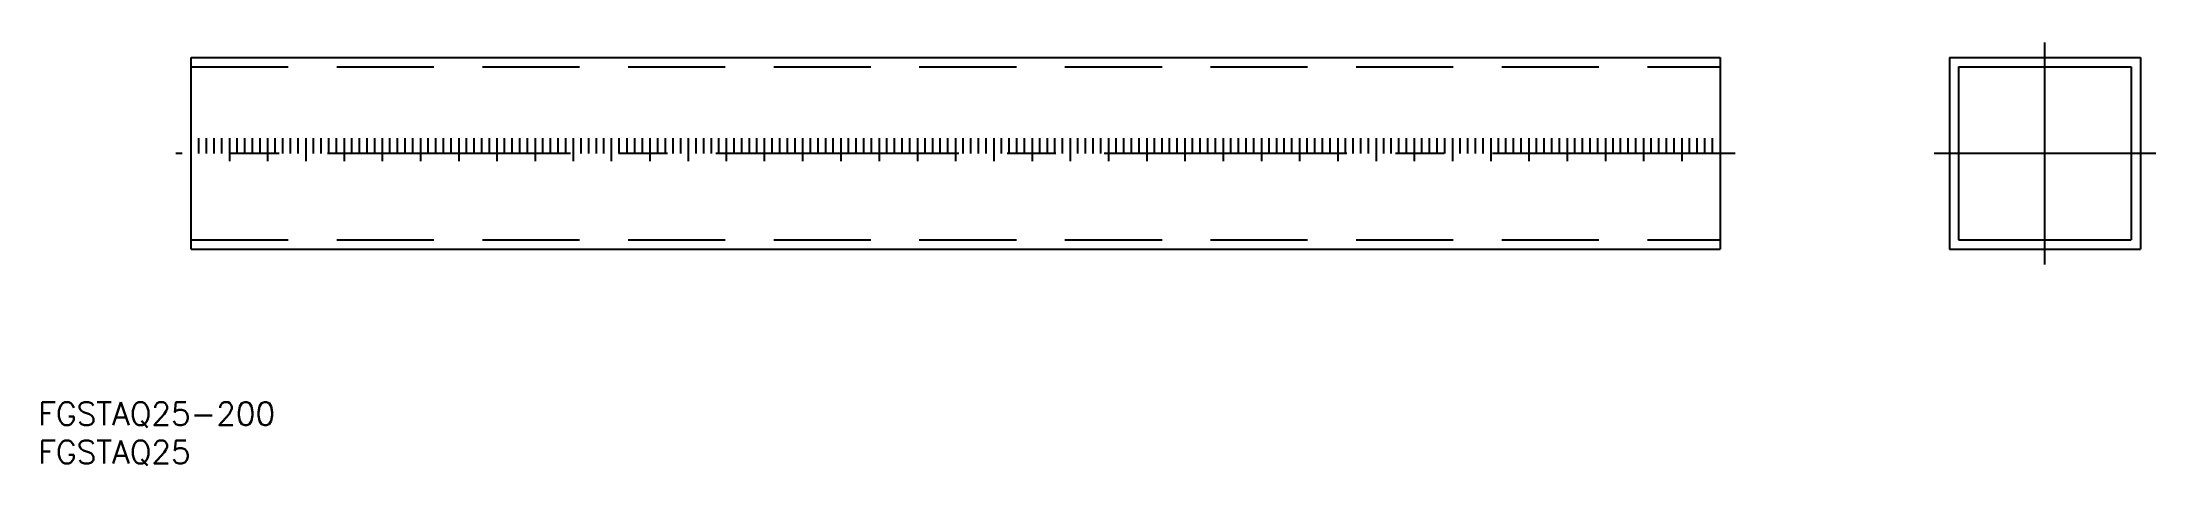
# Model space of a CAD drawing. Extents: x -19 to 257, y -28 to 27.
import ezdxf

# ---------------------------------------------------------------- set-up
doc = ezdxf.new("R2010")
doc.units = 0
doc.linetypes.add('CENTER', pattern=[50.8, 31.75, -6.35, 6.35, -6.35])
doc.linetypes.add('DASHED', pattern=[19.05, 12.7, -6.35])
doc.layers.get('0').update_dxf_attribs({"linetype": 'CONTINUOUS'})
doc.layers.add('CENTER', color=1, linetype='CONTINUOUS')
doc.styles.get("Standard").update_dxf_attribs({"font": 'txt.shx', "height": 3, "bigfont": 'bigfont.shx'})

msp = doc.modelspace()

# ---------------------------------------------------------------- linework, layer by layer
at = {"color": 7, "linetype": 'CONTINUOUS'}
for p, q in [((0, 0), (0, 25)), ((0, 25), (200, 25)), ((200, 25), (200, 0)), ((230, 25), (230, 0)), ((230, 25), (255, 25)), ((255, 25), (255, 0)), ((231.2, 23.8), (231.2, 1.2)), ((231.2, 23.8), (253.8, 23.8)), ((253.8, 23.8), (253.8, 1.2)), ((1, 12.5), (1, 14.5)), ((2, 12.5), (2, 14.5)), ((3, 12.5), (3, 14.5)), ((4, 12.5), (4, 14.5)), ((5, 14.5), (5, 11.5)), ((6, 12.5), (6, 14.5)), ((7, 12.5), (7, 14.5)), ((8, 12.5), (8, 14.5)), ((9, 12.5), (9, 14.5)), ((10, 14.5), (10, 11.5)), ((11, 12.5), (11, 14.5)), ((12, 12.5), (12, 14.5)), ((13, 12.5), (13, 14.5)), ((14, 12.5), (14, 14.5)), ((15, 14.5), (15, 11.5)), ((16, 12.5), (16, 14.5)), ((17, 12.5), (17, 14.5)), ((18, 12.5), (18, 14.5)), ((19, 12.5), (19, 14.5)), ((20, 14.5), (20, 11.5)), ((21, 12.5), (21, 14.5)), ((22, 12.5), (22, 14.5)), ((23, 12.5), (23, 14.5)), ((24, 12.5), (24, 14.5)), ((25, 14.5), (25, 11.5)), ((26, 12.5), (26, 14.5)), ((27, 12.5), (27, 14.5)), ((28, 12.5), (28, 14.5)), ((29, 12.5), (29, 14.5)), ((30, 14.5), (30, 11.5)), ((31, 12.5), (31, 14.5)), ((32, 12.5), (32, 14.5)), ((33, 12.5), (33, 14.5)), ((34, 12.5), (34, 14.5)), ((35, 14.5), (35, 11.5)), ((36, 12.5), (36, 14.5)), ((37, 12.5), (37, 14.5)), ((38, 12.5), (38, 14.5)), ((39, 12.5), (39, 14.5)), ((40, 14.5), (40, 11.5)), ((41, 12.5), (41, 14.5)), ((42, 12.5), (42, 14.5)), ((43, 12.5), (43, 14.5)), ((44, 12.5), (44, 14.5)), ((45, 14.5), (45, 11.5)), ((46, 12.5), (46, 14.5)), ((47, 12.5), (47, 14.5)), ((48, 12.5), (48, 14.5)), ((49, 12.5), (49, 14.5)), ((50, 11.5), (50, 14.5)), ((51, 12.5), (51, 14.5)), ((52, 12.5), (52, 14.5)), ((53, 12.5), (53, 14.5)), ((54, 12.5), (54, 14.5)), ((55, 11.5), (55, 14.5)), ((56, 12.5), (56, 14.5)), ((57, 14.5), (57, 12.5)), ((58, 14.5), (58, 12.5)), ((59, 14.5), (59, 12.5)), ((59, 14.5), (59, 12.5)), ((60, 14.5), (60, 11.5)), ((61, 14.5), (61, 12.5)), ((61, 14.5), (61, 12.5)), ((62, 14.5), (62, 12.5)), ((63, 14.5), (63, 12.5)), ((64, 14.5), (64, 12.5)), ((65, 14.5), (65, 11.5)), ((65, 14.5), (65, 12.5)), ((66, 14.5), (66, 12.5)), ((67, 14.5), (67, 12.5)), ((68, 14.5), (68, 12.5)), ((69, 14.5), (69, 12.5)), ((69, 14.5), (69, 12.5)), ((70, 14.5), (70, 11.5)), ((71, 14.5), (71, 12.5)), ((71, 14.5), (71, 12.5)), ((72, 14.5), (72, 12.5)), ((73, 14.5), (73, 12.5)), ((74, 12.5), (74, 14.5)), ((75, 11.5), (75, 14.5)), ((76, 12.5), (76, 14.5)), ((77, 12.5), (77, 14.5)), ((78, 12.5), (78, 14.5)), ((79, 12.5), (79, 14.5)), ((80, 11.5), (80, 14.5)), ((81, 12.5), (81, 14.5)), ((82, 12.5), (82, 14.5)), ((83, 12.5), (83, 14.5)), ((84, 12.5), (84, 14.5)), ((85, 14.5), (85, 11.5)), ((86, 12.5), (86, 14.5)), ((87, 12.5), (87, 14.5)), ((88, 12.5), (88, 14.5)), ((89, 12.5), (89, 14.5)), ((90, 14.5), (90, 11.5)), ((91, 12.5), (91, 14.5)), ((92, 12.5), (92, 14.5)), ((93, 12.5), (93, 14.5)), ((94, 12.5), (94, 14.5)), ((95, 14.5), (95, 11.5)), ((96, 12.5), (96, 14.5)), ((97, 12.5), (97, 14.5)), ((98, 12.5), (98, 14.5)), ((99, 12.5), (99, 14.5)), ((100, 14.5), (100, 11.5)), ((101, 12.5), (101, 14.5)), ((102, 12.5), (102, 14.5)), ((103, 12.5), (103, 14.5)), ((104, 12.5), (104, 14.5)), ((105, 14.5), (105, 11.5)), ((106, 12.5), (106, 14.5)), ((107, 12.5), (107, 14.5)), ((108, 12.5), (108, 14.5)), ((109, 12.5), (109, 14.5)), ((110, 14.5), (110, 11.5)), ((111, 12.5), (111, 14.5)), ((112, 12.5), (112, 14.5)), ((113, 12.5), (113, 14.5)), ((114, 12.5), (114, 14.5)), ((115, 14.5), (115, 11.5)), ((116, 12.5), (116, 14.5)), ((117, 12.5), (117, 14.5)), ((118, 12.5), (118, 14.5)), ((119, 12.5), (119, 14.5)), ((120, 14.5), (120, 11.5)), ((121, 12.5), (121, 14.5)), ((122, 12.5), (122, 14.5)), ((123, 12.5), (123, 14.5)), ((124, 12.5), (124, 14.5)), ((125, 14.5), (125, 11.5)), ((126, 12.5), (126, 14.5)), ((127, 12.5), (127, 14.5)), ((128, 12.5), (128, 14.5)), ((129, 12.5), (129, 14.5)), ((130, 14.5), (130, 11.5)), ((131, 12.5), (131, 14.5)), ((132, 12.5), (132, 14.5)), ((133, 12.5), (133, 14.5)), ((134, 12.5), (134, 14.5)), ((135, 14.5), (135, 11.5)), ((136, 12.5), (136, 14.5)), ((137, 12.5), (137, 14.5)), ((138, 12.5), (138, 14.5)), ((139, 12.5), (139, 14.5)), ((140, 14.5), (140, 11.5)), ((141, 12.5), (141, 14.5)), ((142, 12.5), (142, 14.5)), ((143, 12.5), (143, 14.5)), ((144, 12.5), (144, 14.5)), ((145, 14.5), (145, 11.5)), ((146, 12.5), (146, 14.5)), ((147, 12.5), (147, 14.5)), ((148, 12.5), (148, 14.5)), ((149, 12.5), (149, 14.5)), ((150, 14.5), (150, 11.5)), ((151, 12.5), (151, 14.5)), ((152, 12.5), (152, 14.5)), ((153, 12.5), (153, 14.5)), ((154, 12.5), (154, 14.5)), ((155, 14.5), (155, 11.5)), ((156, 12.5), (156, 14.5)), ((157, 12.5), (157, 14.5)), ((158, 12.5), (158, 14.5)), ((159, 12.5), (159, 14.5)), ((160, 14.5), (160, 11.5)), ((161, 12.5), (161, 14.5)), ((162, 12.5), (162, 14.5)), ((163, 12.5), (163, 14.5)), ((164, 12.5), (164, 14.5)), ((165, 14.5), (165, 11.5)), ((166, 12.5), (166, 14.5)), ((167, 12.5), (167, 14.5)), ((168, 12.5), (168, 14.5)), ((169, 12.5), (169, 14.5)), ((170, 14.5), (170, 11.5)), ((171, 12.5), (171, 14.5)), ((172, 12.5), (172, 14.5)), ((173, 12.5), (173, 14.5)), ((174, 12.5), (174, 14.5)), ((175, 14.5), (175, 11.5)), ((176, 12.5), (176, 14.5)), ((177, 12.5), (177, 14.5)), ((178, 12.5), (178, 14.5)), ((179, 12.5), (179, 14.5)), ((180, 14.5), (180, 11.5)), ((181, 12.5), (181, 14.5)), ((182, 12.5), (182, 14.5)), ((183, 12.5), (183, 14.5)), ((184, 12.5), (184, 14.5)), ((185, 14.5), (185, 11.5)), ((186, 12.5), (186, 14.5)), ((187, 12.5), (187, 14.5)), ((188, 12.5), (188, 14.5)), ((189, 12.5), (189, 14.5)), ((190, 14.5), (190, 11.5)), ((191, 12.5), (191, 14.5)), ((192, 12.5), (192, 14.5)), ((193, 12.5), (193, 14.5)), ((194, 12.5), (194, 14.5)), ((195, 14.5), (195, 11.5)), ((196, 12.5), (196, 14.5)), ((197, 12.5), (197, 14.5)), ((198, 12.5), (198, 14.5)), ((199, 12.5), (199, 14.5)), ((0, 0), (200, 0)), ((230, 0), (255, 0)), ((231.2, 1.2), (253.8, 1.2))]:
    msp.add_line(p, q, dxfattribs=at)
at = {"color": 3, "linetype": 'DASHED'}
for p, q in [((0, 23.8), (200, 23.8)), ((0, 1.2), (200, 1.2))]:
    msp.add_line(p, q, dxfattribs=at)
at = {"layer": 'CENTER', "color": 1, "linetype": 'CENTER'}
for p, q in [((242.5, -2), (242.5, 27)), ((202, 12.5), (-2, 12.5)), ((257, 12.5), (228, 12.5))]:
    msp.add_line(p, q, dxfattribs=at)

# ---------------------------------------------------------------- texts
at = {"color": 7, "linetype": 'CONTINUOUS'}
for s, p in [('FGSTAQ25-200', (-20, -23)), ('FGSTAQ25', (-20, -28))]:
    msp.add_text(s, height=3, dxfattribs=at).set_placement(p)

doc.saveas('drawing.dxf')
